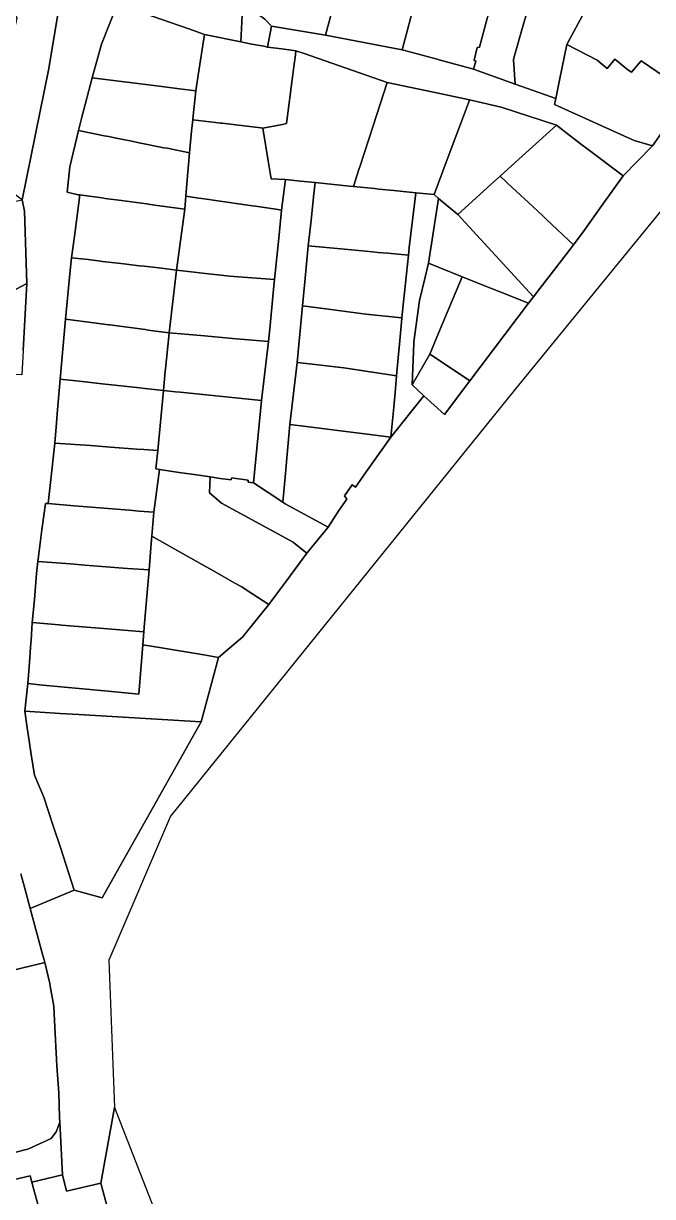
# Model space of a CAD drawing. Header units: inches. Extents: x 469561 to 471650, y 1000291 to 1003909.
# Drawn here: x 470520.6 to 470679.8, y 1001816.3 to 1002113.2 of the extents above; entities that cross this region are included whole.
import ezdxf

# ---------------------------------------------------------------- set-up
doc = ezdxf.new("R2010")
doc.units = ezdxf.units.IN
doc.header["$MEASUREMENT"] = 0
doc.layers.add('Gulele_10_08_New_Parcel', color=7, linetype='Continuous')

msp = doc.modelspace()

# ---------------------------------------------------------------- linework, layer by layer
at = {"layer": 'Gulele_10_08_New_Parcel'}
for points in [[(470974.9051, 1002424.5955), (470645.0806, 1002020.6686), (470557.7827, 1001912.5308), (470542.1731, 1001876.0993), (470543.6184, 1001838.8004), (470540.1893, 1001819.6793), (470531.5293, 1001817.5793), (470530.5177, 1001821.7509), (470529.7793, 1001835.0793), (470529.7467, 1001836.3822), (470529.5931, 1001842.5288), (470529.0583, 1001849.3418), (470528.4728, 1001860.8383), (470528.289, 1001864.4476), (470527.3683, 1001869.5043), (470527.2466, 1001870.1724), (470525.9993, 1001875.4793), (470525.8147, 1001876.1608), (470525.5211, 1001877.2448), (470522.2905, 1001889.1708), (470533.4393, 1001893.7793), (470540.5424, 1001891.9055), (470565.575, 1001936.3817), (470569.9838, 1001952.7086), (470572.8117, 1001955.1289), (470576.0974, 1001957.941), (470576.3553, 1001958.2613), (470579.5161, 1001962.1858), (470582.7067, 1001966.1475), (470585.1397, 1001969.4146), (470587.1235, 1001972.0786), (470592.3452, 1001979.0906), (470597.7493, 1001985.6793), (470600.4147, 1001989.8821), (470602.4483, 1001992.7594), (470601.8396, 1001993.6386), (470603.8161, 1001996.3742), (470604.5986, 1001995.8016), (470607.3393, 1001999.6793), (470613.5893, 1002008.4793), (470621.9588, 1002018.9592), (470627.1593, 1002014.1793), (470633.5939, 1002022.7229), (470648.401, 1002042.3831), (470649.6629, 1002044.0225), (470651.2307, 1002046.0593), (470656.7294, 1002053.203), (470659.7857, 1002057.1736), (470660.5048, 1002058.0575), (470662.0323, 1002060.187), (470667.2214, 1002067.4212), (470672.364, 1002074.5905), (470679.7852, 1002082.2347), (470689.0356, 1002095.4832)], [(470544.361, 1002118.1159), (470540.3285, 1002107.9044), (470538.0133, 1002099.4242), (470535.3876, 1002089.4703), (470534.554, 1002086.0764), (470532.2968, 1002076.8865), (470531.645, 1002070.4472), (470534.4374, 1002069.8386), (470534.8734, 1002069.7795), (470533.5595, 1002059.9081), (470532.7591, 1002053.8949), (470532.363, 1002049.7757), (470531.2645, 1002038.3538), (470529.8876, 1002023.1524), (470529.2285, 1002015.4014), (470528.95, 1002012.1263), (470528.5106, 1002006.9597), (470527.4565, 1001996.9669), (470526.8947, 1001991.6414), (470526.1423, 1001991.7033), (470525.2699, 1001985.0482), (470524.2861, 1001977.543), (470524.2146, 1001976.9977), (470523.9422, 1001973.9358), (470523.3575, 1001967.3633), (470522.8377, 1001961.521), (470522.5205, 1001957.0206), (470522.4748, 1001956.3718), (470522.0495, 1001950.3387), (470521.7493, 1001946.0793), (470520.9512, 1001939.1066), (470521.5787, 1001934.8873), (470522.069, 1001931.5902), (470522.5865, 1001928.1107), (470523.3652, 1001922.8749), (470525.7793, 1001917.3793), (470528.0593, 1001910.3793), (470529.9393, 1001904.5793), (470533.4393, 1001893.7793), (470522.2905, 1001889.1708), (470520.8327, 1001894.5523), (470519.9078, 1001897.9666)], [(470520.5136, 1002030.3838), (470521.4615, 1002047.3208), (470520.8557, 1002065.636), (470520.254, 1002068.5384), (470527.057, 1002101.8025), (470529.3437, 1002115.9932)], [(470648.2147, 1002116.6718), (470647.0826, 1002112.7084), (470644.7929, 1002104.692), (470644.5893, 1002103.9793), (470644.9963, 1002097.7931), (470634.4993, 1002101.5793), (470635.0528, 1002103.639), (470634.6578, 1002103.8887), (470635.4144, 1002107.0646), (470635.9943, 1002107.1429), (470638.0354, 1002114.7389)], [(470519.9078, 1001897.9666), (470520.8327, 1001894.5523), (470522.2905, 1001889.1708), (470525.5211, 1001877.2448), (470525.8147, 1001876.1608), (470525.9993, 1001875.4793), (470523.6659, 1001874.9159), (470522.9206, 1001874.736), (470513.4514, 1001872.4498)], [(470513.4514, 1001872.4498), (470522.9206, 1001874.736), (470523.6659, 1001874.9159), (470525.9993, 1001875.4793), (470527.2466, 1001870.1724), (470527.3683, 1001869.5043), (470528.289, 1001864.4476), (470528.4728, 1001860.8383), (470529.0583, 1001849.3418), (470529.5931, 1001842.5288), (470529.7467, 1001836.3822), (470529.7793, 1001835.0793), (470529.058, 1001833.081), (470528.8965, 1001832.6336), (470527.6091, 1001830.932), (470521.7307, 1001828.2561), (470520.634, 1001827.9714), (470517.134, 1001827.0627)], [(470544.8375, 1001802.3836), (470540.1893, 1001819.6793), (470543.6184, 1001838.8004), (470589.869, 1001720.2535)], [(470517.134, 1001827.0627), (470520.634, 1001827.9714), (470521.7307, 1001828.2561), (470527.6091, 1001830.932), (470528.8965, 1001832.6336), (470529.058, 1001833.081), (470529.7793, 1001835.0793), (470530.5177, 1001821.7509), (470522.7093, 1001819.8574), (470522.3058, 1001821.5216), (470514.2534, 1001819.6257)]]:
    msp.add_lwpolyline(points, dxfattribs=at)
for points in [[(470575.616, 1002108.5288), (470576.2153, 1002120.4414), (470577.1005, 1002123.0117), (470577.6028, 1002125.1796), (470579.8415, 1002134.8405), (470580.8228, 1002139.0756), (470585.706, 1002154.7387), (470587.0235, 1002166.9285), (470587.5805, 1002172.0817), (470592.5349, 1002171.5663), (470591.6965, 1002167.3157), (470589.0233, 1002153.7619), (470584.8906, 1002137.9642), (470583.428, 1002131.7774), (470580.4605, 1002120.1889), (470580.1032, 1002115.4355), (470581.6985, 1002114.3048), (470583.357, 1002112.5082), (470582.3448, 1002107.2136), (470581.393, 1002107.3956), (470578.3656, 1002107.9743), (470577.9872, 1002108.0506)], [(470580.1032, 1002115.4355), (470580.4605, 1002120.1889), (470583.428, 1002131.7774), (470584.8906, 1002137.9642), (470590.4328, 1002136.2414), (470593.4259, 1002135.3109), (470598.0789, 1002133.8645), (470599.9958, 1002133.2687), (470602.9819, 1002132.3404), (470602.1386, 1002129.2028), (470601.9286, 1002128.4214), (470597.0401, 1002110.233), (470583.357, 1002112.5082), (470581.6985, 1002114.3048)], [(470498.7777, 1002090.5322), (470513.9831, 1002091.8077), (470518.969, 1002114.6362), (470507.7689, 1002132.4083), (470517.2161, 1002135.2195), (470521.4331, 1002128.5341), (470526.5005, 1002120.5007), (470529.3437, 1002115.9932), (470527.057, 1002101.8025), (470520.254, 1002068.5384), (470499.2571, 1002083.6391)], [(470546.0957, 1002117.5081), (470556.6833, 1002135.2981), (470563.6162, 1002131.1261), (470569.0434, 1002127.8602), (470571.3478, 1002126.4735), (470576.7318, 1002123.2336), (470577.1005, 1002123.0117), (470576.2153, 1002120.4414), (470575.616, 1002108.5288), (470566.4393, 1002110.3793), (470562.4512, 1002111.7768)], [(470597.0401, 1002110.233), (470601.9286, 1002128.4214), (470602.1386, 1002129.2028), (470602.9819, 1002132.3404), (470605.3098, 1002131.7435), (470609.6423, 1002130.6325), (470611.0995, 1002130.2589), (470612.2189, 1002129.9718), (470615.6594, 1002129.0896), (470616.4937, 1002128.8757), (470621.125, 1002127.6881), (470621.9393, 1002127.4793), (470621.0683, 1002124.1719), (470619.8531, 1002119.557), (470616.4093, 1002106.4793)], [(470658.1195, 1002107.8409), (470658.8179, 1002109.1324), (470663.6897, 1002118.1423), (470662.7726, 1002118.3524), (470666.1422, 1002125.3544), (470669.047, 1002131.3906), (470685.7423, 1002122.4277), (470686.6092, 1002121.9623), (470689.3524, 1002120.4896), (470691.1845, 1002119.506), (470702.283, 1002113.5477), (470689.0356, 1002095.4832), (470676.9393, 1002103.6793), (470674.4993, 1002100.8793), (470673.5658, 1002101.4611), (470670.666, 1002103.8254), (470670.2649, 1002104.1525), (470668.3526, 1002101.8072), (470665.7804, 1002103.9045)], [(470616.4093, 1002106.4793), (470619.8531, 1002119.557), (470621.0683, 1002124.1719), (470621.9393, 1002127.4793), (470623.3181, 1002127.0888), (470626.3143, 1002126.2401), (470630.0593, 1002125.1793), (470640.0593, 1002122.3793), (470639.3388, 1002119.6316), (470638.8793, 1002117.8793), (470638.0354, 1002114.7389), (470635.9943, 1002107.1429), (470635.4144, 1002107.0646), (470634.6578, 1002103.8887), (470635.0528, 1002103.639), (470634.4993, 1002101.5793), (470625.8393, 1002103.9793), (470625.3043, 1002104.1211)], [(470644.5893, 1002103.9793), (470644.7929, 1002104.692), (470647.0826, 1002112.7084), (470648.2147, 1002116.6718), (470649.5593, 1002121.3793), (470656.5885, 1002119.769), (470662.7726, 1002118.3524), (470663.6897, 1002118.1423), (470658.8179, 1002109.1324), (470658.1195, 1002107.8409), (470656.282, 1002098.8122), (470655.3339, 1002094.1541), (470649.5936, 1002096.1748), (470644.9963, 1002097.7931)], [(470538.0133, 1002099.4242), (470540.3285, 1002107.9044), (470544.361, 1002118.1159), (470546.0957, 1002117.5081), (470562.4512, 1002111.7768), (470566.4393, 1002110.3793), (470564.8205, 1002100.0748), (470564.2007, 1002096.1298), (470560.117, 1002096.6435), (470554.944, 1002097.2943)], [(470582.3448, 1002107.2136), (470583.357, 1002112.5082), (470597.0401, 1002110.233), (470616.4093, 1002106.4793), (470625.3043, 1002104.1211), (470625.8393, 1002103.9793), (470634.4993, 1002101.5793), (470644.9963, 1002097.7931), (470649.5936, 1002096.1748), (470655.3339, 1002094.1541), (470655.0137, 1002092.6716), (470675.1621, 1002083.5568), (470679.7852, 1002082.2347), (470672.364, 1002074.5905), (470663.534, 1002081.2878), (470661.9392, 1002082.4974), (470659.6364, 1002084.244), (470657.8288, 1002085.615), (470657.0262, 1002086.2238), (470655.4488, 1002087.4202), (470641.4748, 1002091.9566), (470633.4809, 1002093.8141), (470625.9384, 1002095.416), (470612.6275, 1002098.2429), (470591.6521, 1002105.5366), (470589.5425, 1002106.2702), (470586.0129, 1002106.7328)], [(470563.4527, 1002088.7938), (470563.4735, 1002088.9974), (470564.2007, 1002096.1298), (470564.8205, 1002100.0748), (470566.4393, 1002110.3793), (470575.616, 1002108.5288), (470577.9872, 1002108.0506), (470578.3656, 1002107.9743), (470581.393, 1002107.3956), (470582.3448, 1002107.2136), (470586.0129, 1002106.7328), (470589.5425, 1002106.2702), (470589.3162, 1002104.5032), (470589.1818, 1002103.454), (470588.4445, 1002097.6969), (470588.1799, 1002095.6309), (470587.7628, 1002092.3743), (470587.1814, 1002087.8346), (470586.1281, 1002087.6327), (470581.191, 1002086.6863), (470580.6282, 1002086.7532), (470570.9041, 1002087.9085), (470570.4642, 1002087.9608), (470569.2079, 1002088.11)], [(470581.191, 1002086.6863), (470586.1281, 1002087.6327), (470587.1814, 1002087.8346), (470587.7628, 1002092.3743), (470588.1799, 1002095.6309), (470588.4445, 1002097.6969), (470589.1818, 1002103.454), (470589.3162, 1002104.5032), (470589.5425, 1002106.2702), (470591.6521, 1002105.5366), (470612.6275, 1002098.2429), (470609.0688, 1002087.2358), (470605.8142, 1002077.1693), (470605.5101, 1002076.2286), (470604.1122, 1002071.9075), (470603.1113, 1002072.0106), (470594.4321, 1002072.9045), (470590.7262, 1002073.2862), (470586.9093, 1002073.6793), (470583.2497, 1002073.863), (470582.6048, 1002077.88)], [(470655.0137, 1002092.6716), (470655.3339, 1002094.1541), (470656.282, 1002098.8122), (470658.1195, 1002107.8409), (470665.7804, 1002103.9045), (470668.3526, 1002101.8072), (470670.2649, 1002104.1525), (470670.666, 1002103.8254), (470673.5658, 1002101.4611), (470674.4993, 1002100.8793), (470676.9393, 1002103.6793), (470689.0356, 1002095.4832), (470679.7852, 1002082.2347), (470675.1621, 1002083.5568)], [(470534.554, 1002086.0764), (470535.3876, 1002089.4703), (470538.0133, 1002099.4242), (470554.944, 1002097.2943), (470560.117, 1002096.6435), (470564.2007, 1002096.1298), (470563.4735, 1002088.9974), (470563.4527, 1002088.7938), (470563.1578, 1002085.9022), (470562.6011, 1002080.4422), (470556.9428, 1002081.5788), (470556.1584, 1002081.7364), (470549.871, 1002082.9994), (470547.6173, 1002083.4522), (470544.0638, 1002084.166), (470542.1949, 1002084.5415), (470541.0523, 1002084.771), (470537.4002, 1002085.5046)], [(470604.1122, 1002071.9075), (470605.5101, 1002076.2286), (470605.8142, 1002077.1693), (470609.0688, 1002087.2358), (470612.6275, 1002098.2429), (470625.9384, 1002095.416), (470633.4809, 1002093.8141), (470633.2109, 1002093.0946), (470630.918, 1002086.9846), (470630.3502, 1002085.4715), (470626.7312, 1002075.8276), (470624.4926, 1002069.8622), (470619.9204, 1002070.321), (470614.3024, 1002070.8848), (470610.5254, 1002071.2639), (470609.4604, 1002071.3708)], [(470624.4926, 1002069.8622), (470626.7312, 1002075.8276), (470630.3502, 1002085.4715), (470630.918, 1002086.9846), (470633.2109, 1002093.0946), (470633.4809, 1002093.8141), (470641.4748, 1002091.9566), (470655.4488, 1002087.4202), (470651.1423, 1002083.5101), (470645.9739, 1002078.8176), (470641.2499, 1002074.5284), (470639.8246, 1002073.2343), (470638.9835, 1002072.4706), (470632.3069, 1002066.4086), (470630.5251, 1002064.7908), (470625.657, 1002068.8833)], [(470561.7072, 1002069.4687), (470561.9627, 1002072.6052), (470562.6011, 1002080.4422), (470563.1578, 1002085.9022), (470563.4527, 1002088.7938), (470569.2079, 1002088.11), (470570.4642, 1002087.9608), (470570.9041, 1002087.9085), (470580.6282, 1002086.7532), (470581.191, 1002086.6863), (470582.6048, 1002077.88), (470583.2497, 1002073.863), (470586.9093, 1002073.6793), (470585.8968, 1002065.9532), (470584.4932, 1002066.1572), (470579.2949, 1002066.9127), (470578.5446, 1002067.0217), (470569.1768, 1002068.3831), (470566.914, 1002068.712), (470566.9034, 1002068.7135), (470564.3933, 1002069.0783)], [(470641.2499, 1002074.5284), (470645.9739, 1002078.8176), (470651.1423, 1002083.5101), (470655.4488, 1002087.4202), (470657.0262, 1002086.2238), (470657.8288, 1002085.615), (470659.6364, 1002084.244), (470661.9392, 1002082.4974), (470663.534, 1002081.2878), (470672.364, 1002074.5905), (470667.2214, 1002067.4212), (470662.0323, 1002060.187), (470660.5048, 1002058.0575), (470659.7857, 1002057.1736), (470652.9703, 1002063.5547), (470652.0115, 1002064.4525), (470648.3893, 1002067.8439), (470644.3967, 1002071.5821)], [(470531.645, 1002070.4472), (470532.2968, 1002076.8865), (470534.554, 1002086.0764), (470537.4002, 1002085.5046), (470541.0523, 1002084.771), (470542.1949, 1002084.5415), (470544.0638, 1002084.166), (470547.6173, 1002083.4522), (470549.871, 1002082.9994), (470556.1584, 1002081.7364), (470556.9428, 1002081.5788), (470562.6011, 1002080.4422), (470561.9627, 1002072.6052), (470561.7072, 1002069.4687), (470561.4393, 1002066.1793), (470554.4074, 1002067.1323), (470553.2561, 1002067.2883), (470551.7596, 1002067.4911), (470545.4185, 1002068.3504), (470541.2806, 1002068.9112), (470540.5035, 1002069.0165), (470536.6584, 1002069.5376), (470534.8734, 1002069.7795), (470534.4374, 1002069.8386)], [(470578.8093, 1001996.8793), (470580.8705, 1002017.7566), (470582.6152, 1002032.6734), (470582.9991, 1002036.7504), (470583.6893, 1002044.0793), (470584.0593, 1002047.5793), (470584.1593, 1002048.3793), (470585.1912, 1002058.8168), (470585.8968, 1002065.9532), (470586.9093, 1002073.6793), (470590.7262, 1002073.2862), (470594.4321, 1002072.9045), (470594.0308, 1002069.2632), (470593.372, 1002063.2843), (470592.6681, 1002056.897), (470591.8137, 1002047.7545), (470591.2492, 1002041.7147), (470589.8303, 1002027.3838), (470587.9857, 1002011.6339), (470587.3147, 1002004.1991), (470586.872, 1001999.2944), (470586.2121, 1001991.9821)], [(470592.6681, 1002056.897), (470593.372, 1002063.2843), (470594.0308, 1002069.2632), (470594.4321, 1002072.9045), (470603.1113, 1002072.0106), (470604.1122, 1002071.9075), (470609.4604, 1002071.3708), (470610.5254, 1002071.2639), (470614.3024, 1002070.8848), (470619.9204, 1002070.321), (470619.6615, 1002068.177), (470618.2471, 1002056.4629), (470618.0135, 1002054.5283), (470612.7704, 1002055.0183), (470610.375, 1002055.2422), (470608.931, 1002055.3771), (470601.8561, 1002056.0383)], [(470651.2307, 1002046.0593), (470649.6629, 1002044.0225), (470648.6599, 1002045.111), (470630.5251, 1002064.7908), (470632.3069, 1002066.4086), (470638.9835, 1002072.4706), (470639.8246, 1002073.2343), (470641.2499, 1002074.5284), (470644.3967, 1002071.5821), (470648.3893, 1002067.8439), (470652.0115, 1002064.4525), (470652.9703, 1002063.5547), (470659.7857, 1002057.1736), (470656.7294, 1002053.203)], [(470532.7591, 1002053.8949), (470533.5595, 1002059.9081), (470534.8734, 1002069.7795), (470536.6584, 1002069.5376), (470540.5035, 1002069.0165), (470541.2806, 1002068.9112), (470545.4185, 1002068.3504), (470551.7596, 1002067.4911), (470553.2561, 1002067.2883), (470554.4074, 1002067.1323), (470561.4393, 1002066.1793), (470559.3479, 1002050.747), (470555.5183, 1002051.2004), (470551.1228, 1002051.7208), (470549.8759, 1002051.8684), (470546.0255, 1002052.3243), (470540.6011, 1002052.9665), (470540.0669, 1002053.0297), (470537.0081, 1002053.3919)], [(470613.5893, 1002008.4793), (470614.298, 1002016.0938), (470614.6358, 1002019.722), (470615.0318, 1002023.977), (470615.4387, 1002028.5152), (470615.7493, 1002031.9793), (470616.2493, 1002037.5793), (470616.3459, 1002038.6398), (470616.7752, 1002042.7296), (470618.0135, 1002054.5283), (470618.2471, 1002056.4629), (470619.6615, 1002068.177), (470619.9204, 1002070.321), (470624.4926, 1002069.8622), (470625.657, 1002068.8833), (470623.085, 1002052.4642), (470622.2386, 1002048.9196), (470620.8469, 1002043.091), (470619.3961, 1002032.5692), (470619.3861, 1002032.2955), (470618.9993, 1002021.6793), (470621.9588, 1002018.9592)], [(470481.3646, 1002045.2845), (470482.0938, 1002046.0825), (470484.0941, 1002048.2717), (470484.6066, 1002048.8325), (470489.816, 1002054.5338), (470494.3659, 1002059.5134), (470494.8102, 1002059.9996), (470504.442, 1002062.9343), (470505.4774, 1002063.2497), (470505.8502, 1002063.3633), (470506.109, 1002065.6059), (470511.9305, 1002066.8128), (470515.8272, 1002067.6207), (470520.254, 1002068.5384), (470520.8557, 1002065.636), (470521.4615, 1002047.3208), (470514.5338, 1002043.7213), (470508.1988, 1002040.4297), (470507.9093, 1002040.2793), (470501.4993, 1002036.5793), (470496.1902, 1002031.6232), (470494.3666, 1002033.3036)], [(470559.3479, 1002050.747), (470561.4393, 1002066.1793), (470561.7072, 1002069.4687), (470564.3933, 1002069.0783), (470566.9034, 1002068.7135), (470566.914, 1002068.712), (470569.1768, 1002068.3831), (470578.5446, 1002067.0217), (470579.2949, 1002066.9127), (470584.4932, 1002066.1572), (470585.8968, 1002065.9532), (470585.1912, 1002058.8168), (470584.1593, 1002048.3793), (470576.1249, 1002048.9465), (470572.8405, 1002049.1783), (470565.1672, 1002050.0704), (470563.8294, 1002050.226)], [(470649.6629, 1002044.0225), (470648.401, 1002042.3831), (470644.7918, 1002043.8203), (470644.1906, 1002044.0597), (470636.236, 1002047.2273), (470635.6787, 1002047.4493), (470631.6544, 1002049.0518), (470623.085, 1002052.4642), (470625.657, 1002068.8833), (470630.5251, 1002064.7908), (470648.6599, 1002045.111)], [(470591.2492, 1002041.7147), (470591.8137, 1002047.7545), (470592.6681, 1002056.897), (470601.8561, 1002056.0383), (470608.931, 1002055.3771), (470610.375, 1002055.2422), (470612.7704, 1002055.0183), (470618.0135, 1002054.5283), (470616.7752, 1002042.7296), (470616.3459, 1002038.6398), (470607.2119, 1002039.5863), (470597.0778, 1002040.9375)], [(470531.2645, 1002038.3538), (470532.363, 1002049.7757), (470532.7591, 1002053.8949), (470537.0081, 1002053.3919), (470540.0669, 1002053.0297), (470540.6011, 1002052.9665), (470546.0255, 1002052.3243), (470549.8759, 1002051.8684), (470551.1228, 1002051.7208), (470555.5183, 1002051.2004), (470559.3479, 1002050.747), (470557.4693, 1002034.8793), (470553.4255, 1002035.4155), (470552.1546, 1002035.584), (470551.3824, 1002035.6864), (470542.4543, 1002036.8701), (470542.2396, 1002036.8986), (470536.4775, 1002037.6626)], [(470618.9993, 1002021.6793), (470619.3861, 1002032.2955), (470619.3961, 1002032.5692), (470620.8469, 1002043.091), (470622.2386, 1002048.9196), (470623.085, 1002052.4642), (470631.6544, 1002049.0518), (470626.0773, 1002035.7643), (470623.4393, 1002029.4793)], [(470557.4693, 1002034.8793), (470559.3479, 1002050.747), (470563.8294, 1002050.226), (470565.1672, 1002050.0704), (470572.8405, 1002049.1783), (470576.1249, 1002048.9465), (470584.1593, 1002048.3793), (470584.0593, 1002047.5793), (470583.6893, 1002044.0793), (470582.9991, 1002036.7504), (470582.6152, 1002032.6734), (470576.509, 1002033.2091), (470574.4163, 1002033.3926), (470565.453, 1002034.1789)], [(470623.4393, 1002029.4793), (470626.0773, 1002035.7643), (470631.6544, 1002049.0518), (470635.6787, 1002047.4493), (470636.236, 1002047.2273), (470644.1906, 1002044.0597), (470644.7918, 1002043.8203), (470648.401, 1002042.3831), (470633.5939, 1002022.7229), (470632.5007, 1002023.4502)], [(470520.5136, 1002030.3838), (470520.1678, 1002024.2057), (470515.3923, 1002024.4558), (470513.2678, 1002026.1894), (470507.5265, 1002030.3528), (470505.5593, 1002031.7793), (470501.4993, 1002036.5793), (470507.9093, 1002040.2793), (470508.1988, 1002040.4297), (470514.5338, 1002043.7213), (470521.4615, 1002047.3208)], [(470589.8303, 1002027.3838), (470591.2492, 1002041.7147), (470597.0778, 1002040.9375), (470607.2119, 1002039.5863), (470616.3459, 1002038.6398), (470616.2493, 1002037.5793), (470615.7493, 1002031.9793), (470615.4387, 1002028.5152), (470615.0318, 1002023.977), (470601.6451, 1002026.0001), (470598.0655, 1002026.4193), (470595.187, 1002026.7564)], [(470529.8876, 1002023.1524), (470531.2645, 1002038.3538), (470536.4775, 1002037.6626), (470542.2396, 1002036.8986), (470542.4543, 1002036.8701), (470551.3824, 1002035.6864), (470552.1546, 1002035.584), (470553.4255, 1002035.4155), (470557.4693, 1002034.8793), (470557.3786, 1002033.9787), (470556.5513, 1002025.762), (470556.4919, 1002025.1715), (470555.9993, 1002020.2793), (470551.32, 1002020.7942), (470550.0887, 1002020.9297), (470540.4802, 1002021.9869), (470535.4396, 1002022.5415)], [(470555.9993, 1002020.2793), (470556.4919, 1002025.1715), (470556.5513, 1002025.762), (470557.3786, 1002033.9787), (470557.4693, 1002034.8793), (470565.453, 1002034.1789), (470574.4163, 1002033.3926), (470576.509, 1002033.2091), (470582.6152, 1002032.6734), (470580.8705, 1002017.7566), (470560.2534, 1002019.8478), (470559.0799, 1002019.9668)], [(470618.9993, 1002021.6793), (470623.4393, 1002029.4793), (470632.5007, 1002023.4502), (470633.5939, 1002022.7229), (470627.1593, 1002014.1793), (470621.9588, 1002018.9592)], [(470587.9857, 1002011.6339), (470589.8303, 1002027.3838), (470595.187, 1002026.7564), (470598.0655, 1002026.4193), (470601.6451, 1002026.0001), (470615.0318, 1002023.977), (470614.6358, 1002019.722), (470614.298, 1002016.0938), (470613.5893, 1002008.4793), (470606.8738, 1002009.3067), (470592.1668, 1002011.1488)], [(470528.5106, 1002006.9597), (470528.95, 1002012.1263), (470529.2285, 1002015.4014), (470529.8876, 1002023.1524), (470535.4396, 1002022.5415), (470540.4802, 1002021.9869), (470550.0887, 1002020.9297), (470551.32, 1002020.7942), (470555.9993, 1002020.2793), (470554.6173, 1002005.0871), (470551.0364, 1002005.344), (470549.3173, 1002005.4673), (470542.609, 1002005.9484), (470537.5393, 1002006.3121)], [(470554.0809, 1002000.4208), (470554.6173, 1002005.0871), (470555.9993, 1002020.2793), (470559.0799, 1002019.9668), (470560.2534, 1002019.8478), (470580.8705, 1002017.7566), (470578.8093, 1001996.8793), (470577.4634, 1001997.0646), (470577.4494, 1001997.5525), (470573.2863, 1001998.1838), (470573.1387, 1001997.6599), (470570.4114, 1001998.0353), (470567.8785, 1001998.3839), (470564.3916, 1001998.9048), (470560.0332, 1001999.556), (470554.9949, 1002000.3087)], [(470586.2121, 1001991.9821), (470586.872, 1001999.2944), (470587.3147, 1002004.1991), (470587.9857, 1002011.6339), (470592.1668, 1002011.1488), (470606.8738, 1002009.3067), (470613.5893, 1002008.4793), (470607.3393, 1001999.6793), (470604.5986, 1001995.8016), (470603.8161, 1001996.3742), (470601.8396, 1001993.6386), (470602.4483, 1001992.7594), (470600.4147, 1001989.8821), (470597.7493, 1001985.6793), (470586.8093, 1001991.5793)], [(470526.8947, 1001991.6414), (470527.4565, 1001996.9669), (470528.5106, 1002006.9597), (470537.5393, 1002006.3121), (470542.609, 1002005.9484), (470549.3173, 1002005.4673), (470551.0364, 1002005.344), (470554.6173, 1002005.0871), (470554.0809, 1002000.4208), (470554.9949, 1002000.3087), (470553.5761, 1001989.4446), (470549.9175, 1001989.7458), (470547.4379, 1001989.95), (470533.4251, 1001991.1037)], [(470553.0931, 1001983.3765), (470553.5761, 1001989.4446), (470554.9949, 1002000.3087), (470560.0332, 1001999.556), (470564.3916, 1001998.9048), (470567.8785, 1001998.3839), (470567.6706, 1001994.347), (470570.6998, 1001991.7584), (470588.8202, 1001981.8996), (470589.4789, 1001981.3747), (470592.3452, 1001979.0906), (470587.1235, 1001972.0786), (470585.1397, 1001969.4146), (470582.7067, 1001966.1475), (470576.9632, 1001969.8233), (470575.822, 1001970.5536), (470574.066, 1001971.5443), (470569.073, 1001974.3612), (470560.8148, 1001979.0202)], [(470567.6706, 1001994.347), (470567.8785, 1001998.3839), (470570.4114, 1001998.0353), (470573.1387, 1001997.6599), (470573.2863, 1001998.1838), (470577.4494, 1001997.5525), (470577.4634, 1001997.0646), (470578.8093, 1001996.8793), (470586.2121, 1001991.9821), (470586.8093, 1001991.5793), (470597.7493, 1001985.6793), (470592.3452, 1001979.0906), (470589.4789, 1001981.3747), (470588.8202, 1001981.8996), (470570.6998, 1001991.7584)], [(470524.2146, 1001976.9977), (470524.2861, 1001977.543), (470525.2699, 1001985.0482), (470526.1423, 1001991.7033), (470526.8947, 1001991.6414), (470533.4251, 1001991.1037), (470547.4379, 1001989.95), (470549.9175, 1001989.7458), (470553.5761, 1001989.4446), (470553.0931, 1001983.3765), (470552.9451, 1001981.5175), (470552.4137, 1001974.8421), (470546.9001, 1001975.2636), (470536.098, 1001976.0893), (470532.503, 1001976.3641)], [(470550.7849, 1001955.8843), (470551.0372, 1001959.1527), (470551.2354, 1001961.4116), (470552.4137, 1001974.8421), (470552.9451, 1001981.5175), (470553.0931, 1001983.3765), (470560.8148, 1001979.0202), (470569.073, 1001974.3612), (470574.066, 1001971.5443), (470575.822, 1001970.5536), (470576.9632, 1001969.8233), (470582.7067, 1001966.1475), (470579.5161, 1001962.1858), (470576.3553, 1001958.2613), (470576.0974, 1001957.941), (470572.8117, 1001955.1289), (470569.9838, 1001952.7086), (470568.0649, 1001953.026), (470566.2165, 1001953.3318), (470555.5045, 1001955.1036)], [(470522.8377, 1001961.521), (470523.3575, 1001967.3633), (470523.9422, 1001973.9358), (470524.2146, 1001976.9977), (470532.503, 1001976.3641), (470536.098, 1001976.0893), (470546.9001, 1001975.2636), (470552.4137, 1001974.8421), (470551.2354, 1001961.4116), (470551.0372, 1001959.1527), (470546.0021, 1001959.5756), (470541.9184, 1001959.9185), (470530.2297, 1001960.9002), (470529.6306, 1001960.9505)], [(470521.7493, 1001946.0793), (470522.0495, 1001950.3387), (470522.4748, 1001956.3718), (470522.5205, 1001957.0206), (470522.8377, 1001961.521), (470529.6306, 1001960.9505), (470530.2297, 1001960.9002), (470541.9184, 1001959.9185), (470546.0021, 1001959.5756), (470551.0372, 1001959.1527), (470550.7849, 1001955.8843), (470549.8255, 1001943.4556), (470542.0296, 1001944.1841), (470525.4791, 1001945.7307)], [(470520.9512, 1001939.1066), (470521.7493, 1001946.0793), (470525.4791, 1001945.7307), (470542.0296, 1001944.1841), (470549.8255, 1001943.4556), (470550.7849, 1001955.8843), (470555.5045, 1001955.1036), (470566.2165, 1001953.3318), (470568.0649, 1001953.026), (470569.9838, 1001952.7086), (470565.575, 1001936.3817), (470534.5744, 1001938.2747), (470529.8962, 1001938.5604), (470526.0958, 1001938.7925)], [(470520.9512, 1001939.1066), (470526.0958, 1001938.7925), (470529.8962, 1001938.5604), (470534.5744, 1001938.2747), (470565.575, 1001936.3817), (470540.5424, 1001891.9055), (470533.4393, 1001893.7793), (470529.9393, 1001904.5793), (470528.0593, 1001910.3793), (470525.7793, 1001917.3793), (470523.3652, 1001922.8749), (470522.5865, 1001928.1107), (470522.069, 1001931.5902), (470521.5787, 1001934.8873)], [(470500.9277, 1001814.9371), (470509.8093, 1001818.5793), (470514.2534, 1001819.6257), (470522.3058, 1001821.5216), (470522.7093, 1001819.8574), (470523.1382, 1001818.2997), (470525.0571, 1001811.3298), (470526.02, 1001807.8322), (470522.6445, 1001806.8292), (470521.8519, 1001806.5937), (470519.6863, 1001805.9502), (470518.7668, 1001805.677), (470514.9283, 1001804.5364), (470511.2012, 1001803.4289), (470509.2529, 1001805.6114), (470506.6385, 1001808.54), (470503.9552, 1001811.5457)], [(470511.2012, 1001803.4289), (470514.9283, 1001804.5364), (470518.7668, 1001805.677), (470519.6863, 1001805.9502), (470521.8519, 1001806.5937), (470522.6445, 1001806.8292), (470526.02, 1001807.8322), (470525.0571, 1001811.3298), (470523.1382, 1001818.2997), (470522.7093, 1001819.8574), (470530.5177, 1001821.7509), (470531.5293, 1001817.5793), (470540.1893, 1001819.6793), (470544.8375, 1001802.3836), (470545.7606, 1001798.9489), (470541.4021, 1001797.2674), (470523.0293, 1001790.1793), (470516.3744, 1001797.634), (470514.3504, 1001799.9012)]]:
    msp.add_lwpolyline(points, close=True, dxfattribs=at)

doc.saveas('drawing.dxf')
